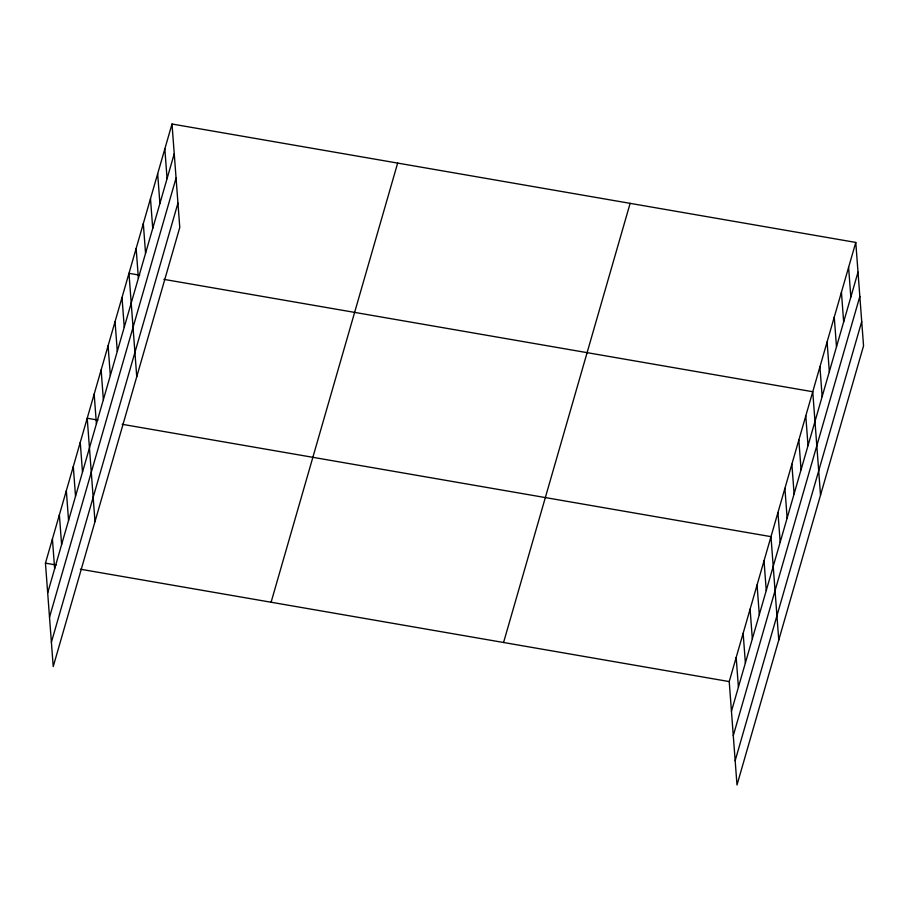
<?xml version="1.0" encoding="UTF-8"?>
<svg xmlns="http://www.w3.org/2000/svg" width="909" height="909" viewBox="0 0 909 909"><rect width="100%" height="100%" fill="white"/><g stroke="black" fill="none" stroke-linecap="round" stroke-linejoin="round"><path stroke-width="1.36" d="M172.006 124.01L179.777 227.42L53.222 666.57L45.45 563.148L172.006 124.01L855.778 242.43L863.55 345.852L736.994 784.99L729.223 681.58L855.778 242.43M47.688 592.884L174.244 153.735M49.518 617.2L176.073 178.05M51.393 642.254L177.948 203.105M271.098 602.235L397.653 163.086M503.575 642.493L630.13 203.355M731.45 711.304L858.005 272.155M733.279 735.62L859.834 296.482M735.165 760.674L861.721 321.536M139.725 275.177L128.976 273.314L136.748 376.735M163.893 279.358L812.748 391.734L820.52 495.155M97.956 420.094L87.219 418.231L94.99 521.652M122.136 424.287L770.98 536.651L778.763 640.072M45.45 563.148L56.199 565.012M80.367 569.204L729.223 681.58M848.597 267.314L850.835 297.05M841.427 292.198L843.666 321.934M834.257 317.082L836.496 346.818M827.088 341.966L829.326 371.701M819.918 366.85L822.156 396.585M805.783 415.89L808.021 445.626M798.829 440.047L801.056 469.771M791.864 464.192L794.102 493.928M784.899 488.349L787.137 518.085M777.945 512.506L780.183 542.23M764.026 560.808L766.253 590.543M757.061 584.964L759.299 614.689M750.095 609.121L752.334 638.845M743.142 633.266L745.38 663.002M736.176 657.423L738.415 687.147M164.836 148.894L167.063 178.618M157.666 173.778L159.893 203.502M150.485 198.662L152.723 228.398M143.315 223.546L145.554 253.281M136.145 248.43L138.384 278.165M122.011 297.47L124.249 327.206M115.057 321.627L117.295 351.351M108.091 345.772L110.33 375.508M101.138 369.929L103.365 399.665M94.172 394.086L96.411 423.81M80.253 442.388L82.492 472.123M73.288 466.544L75.527 496.269M66.334 490.69L68.561 520.425M59.369 514.846L61.607 544.582M52.415 539.003L54.642 568.727"/></g></svg>
